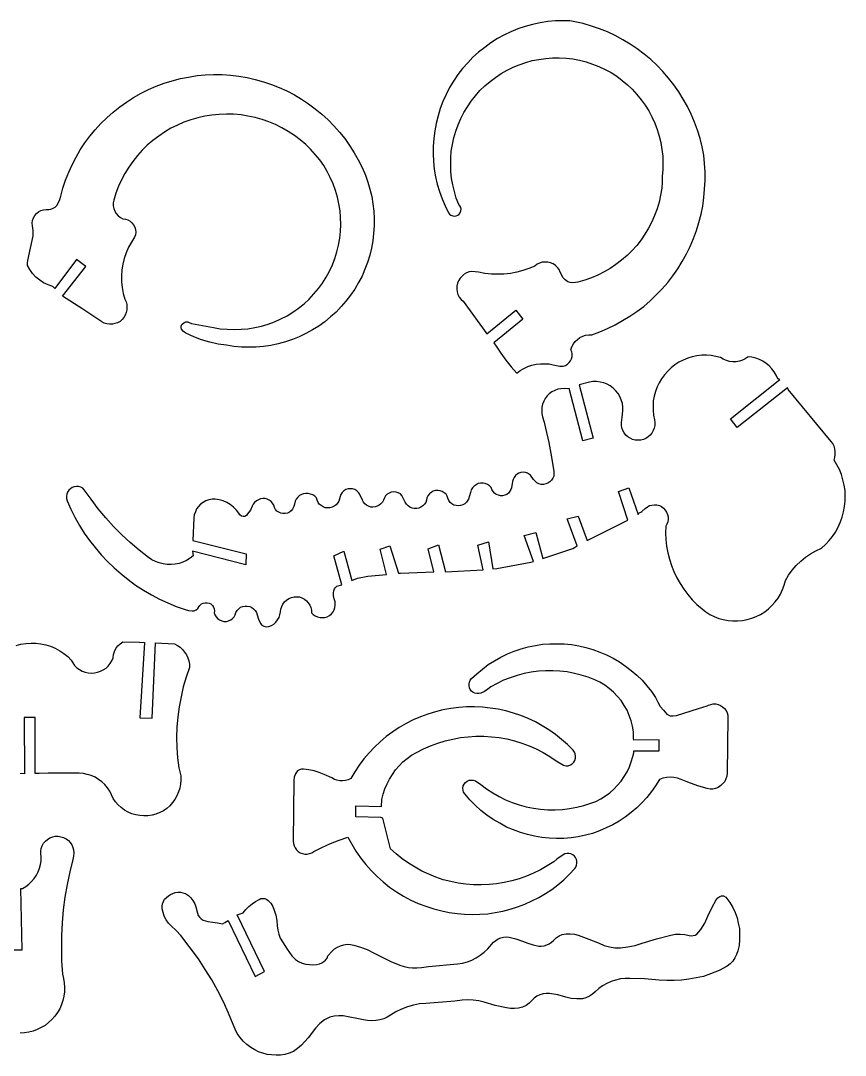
# Model space of a CAD drawing. Extents: x 0 to 500, y 0 to 298.
# Drawn here: x 267.5 to 500.4, y 0 to 292.3 of the extents above; entities that cross this region are included whole.
import ezdxf

# ---------------------------------------------------------------- set-up
doc = ezdxf.new("R2010")
doc.units = 0
doc.layers.get('0').update_dxf_attribs({"color": 1, "linetype": 'CONTINUOUS'})

msp = doc.modelspace()

# ---------------------------------------------------------------- linework, layer by layer
for points in [[(388.31, 237.99), (388.61, 237.62), (389.02, 237.32), (389.52, 237.15), (390.03, 237.05), (390.5, 237.15), (390.97, 237.32), (391.34, 237.66), (391.64, 238.06), (391.84, 238.56), (391.87, 239.07), (391.77, 239.54), (391.57, 240.01), (391.2, 240.41), (390.53, 242.16), (389.99, 244.01), (389.56, 245.89), (389.19, 247.77), (389.02, 249.72), (388.95, 251.63), (388.95, 253.55), (389.12, 255.46), (389.45, 257.37), (389.86, 259.22), (390.4, 261.07), (391.03, 262.88), (391.84, 264.63), (392.68, 266.38), (393.69, 267.96), (394.76, 269.57), (395.97, 271.11), (397.21, 272.56), (398.59, 273.87), (400.07, 275.11), (401.58, 276.29), (403.19, 277.36), (404.87, 278.3), (406.62, 279.14), (408.3, 279.88), (410.15, 280.49), (411.99, 281.02), (413.88, 281.39), (415.79, 281.66), (417.7, 281.8), (419.62, 281.8), (421.53, 281.73), (423.48, 281.49), (425.33, 281.16), (427.21, 280.65), (429.02, 280.05), (430.81, 279.38), (432.55, 278.54), (434.26, 277.63), (435.84, 276.62), (437.39, 275.45), (438.9, 274.2), (440.24, 272.93), (441.55, 271.48), (442.8, 269.97), (443.91, 268.46), (444.95, 266.81), (445.82, 265.1), (446.59, 263.35), (447.3, 261.54), (447.87, 259.73), (448.31, 257.88), (448.61, 255.96), (448.84, 254.05), (448.91, 252.13), (448.91, 250.22), (448.74, 248.3), (448.68, 246.69), (448.57, 244.95), (448.27, 243), (447.84, 241.05), (447.26, 239.13), (446.56, 237.29), (445.79, 235.44), (444.88, 233.69), (443.84, 232.01), (442.73, 230.37), (441.49, 228.79), (440.14, 227.31), (438.77, 225.93), (437.22, 224.62), (435.64, 223.45), (434, 222.31), (432.28, 221.33), (430.5, 220.42), (428.69, 219.65), (426.81, 219.01), (424.89, 218.44), (424.19, 218.31), (423.45, 218.24), (422.71, 218.34), (422, 218.54), (421.3, 219.11), (420.63, 219.79), (420.22, 220.59), (419.92, 221.3), (419.59, 222), (419.15, 222.61), (418.54, 223.15), (417.87, 223.62), (417.17, 223.92), (416.39, 224.09), (415.62, 224.12), (414.78, 224.05), (414.04, 223.85), (413.37, 223.48), (412.7, 222.98), (411.05, 222.27), (409.34, 221.7), (407.59, 221.26), (405.81, 220.93), (404, 220.73), (402.22, 220.66), (400.44, 220.69), (398.59, 220.93), (396.81, 221.3), (395.9, 221.4), (394.96, 221.43), (394.19, 221.33), (393.45, 221.1), (392.75, 220.66), (392.14, 220.16), (391.6, 219.58), (391.13, 218.85), (390.87, 218.11), (390.7, 217.33), (390.66, 216.49), (390.76, 215.72), (391, 214.95), (391.37, 214.21), (391.91, 213.57), (392.48, 213.03), (399.2, 203.8), (407.39, 210.48), (409.37, 208), (401.14, 201.31), (401.78, 200.4), (403.09, 198.39), (404.54, 196.41), (406.01, 194.53), (407.63, 192.71), (408.6, 193.45), (409.64, 194.09), (410.75, 194.59), (411.89, 194.96), (413.1, 195.26), (414.31, 195.4), (415.52, 195.4), (416.73, 195.33), (417.94, 195.1), (419.79, 194.73), (420.69, 194.73), (421.37, 194.93), (421.94, 195.23), (422.41, 195.7), (422.81, 196.21), (423.11, 196.81), (423.25, 197.45), (423.28, 198.15), (423.15, 198.79), (422.88, 199.36), (423.15, 200.2), (423.62, 200.98), (424.12, 201.65), (424.73, 202.25), (425.43, 202.76), (426.27, 203.16), (427.04, 203.43), (427.95, 203.6), (428.82, 203.6), (431.07, 204.44), (433.26, 205.38), (435.44, 206.42), (437.52, 207.56), (439.57, 208.84), (441.55, 210.18), (443.47, 211.59), (445.28, 213.2), (447.03, 214.81), (448.68, 216.53), (450.25, 218.38), (451.73, 220.26), (453.08, 222.24), (454.35, 224.29), (455.53, 226.4), (456.57, 228.55), (457.54, 230.74), (458.35, 232.99), (459.06, 235.27), (459.69, 237.62), (460.16, 239.94), (460.47, 242.33), (460.7, 244.74), (460.84, 247.16), (460.84, 249.55), (460.7, 251.93), (460.43, 254.32), (460, 256.67), (459.39, 259.02), (458.69, 261.34), (457.85, 263.62), (456.91, 265.87), (455.83, 268.06), (454.65, 270.17), (453.41, 272.19), (452, 274.2), (450.49, 276.08), (448.91, 277.93), (447.26, 279.68), (445.48, 281.36), (443.6, 282.87), (441.65, 284.35), (439.64, 285.69), (437.59, 286.93), (435.44, 288.08), (433.26, 289.12), (431.01, 290.03), (428.72, 290.8), (426.4, 291.5), (424.02, 292.01), (422.61, 292.24), (420.73, 292.31), (418.54, 292.24), (416.39, 292.07), (414.24, 291.74), (412.09, 291.27), (410.01, 290.7), (407.96, 289.99), (405.98, 289.19), (404, 288.24), (402.15, 287.24), (400.3, 286.06), (398.56, 284.78), (396.84, 283.44), (395.23, 281.96), (393.75, 280.42), (392.31, 278.81), (390.97, 277.06), (389.76, 275.24), (388.65, 273.43), (387.67, 271.48), (386.77, 269.5), (385.99, 267.49), (385.36, 265.4), (384.82, 263.29), (384.42, 261.17), (384.15, 258.99), (384.01, 256.84), (384.01, 254.65), (384.08, 252.5), (384.32, 250.35), (384.65, 248.2), (385.15, 246.09), (385.76, 244.01), (386.5, 241.96), (387.37, 239.97), (388.31, 237.99)], [(291.03, 206.89), (290.36, 207.26), (284.68, 210.95), (279.31, 214.45), (285.89, 222.84), (283.24, 224.82), (277.09, 216.6), (276.52, 217.2), (275.21, 217.64), (273.93, 218.24), (272.83, 219.01), (271.75, 219.89), (270.81, 220.86), (270, 222), (269.4, 223.11), (269.33, 223.85), (269.43, 224.59), (270.95, 231.54), (270.95, 233.05), (270.78, 234.36), (270.74, 235.1), (270.81, 235.84), (271.05, 236.58), (271.42, 237.25), (271.89, 237.82), (272.52, 238.33), (273.16, 238.66), (273.87, 238.9), (274.64, 238.97), (275.38, 239), (275.98, 239.1), (276.62, 239.34), (277.16, 239.67), (277.63, 240.11), (278.1, 240.95), (278.5, 241.79), (278.77, 242.73), (279.38, 245.01), (280.12, 247.26), (281.02, 249.48), (282, 251.63), (283.11, 253.75), (284.28, 255.8), (285.62, 257.78), (287, 259.69), (288.48, 261.51), (290.09, 263.25), (291.81, 264.9), (293.62, 266.51), (295.47, 267.96), (297.38, 269.33), (299.36, 270.64), (301.45, 271.79), (303.56, 272.86), (305.75, 273.8), (307.96, 274.64), (310.25, 275.35), (312.56, 275.95), (314.88, 276.39), (317.27, 276.79), (319.59, 276.99), (321.97, 277.09), (324.36, 277.06), (326.71, 276.92), (329.09, 276.62), (331.41, 276.22), (333.73, 275.72), (336.04, 275.08), (338.3, 274.3), (340.51, 273.46), (342.66, 272.46), (344.78, 271.35), (346.83, 270.17), (348.81, 268.83), (350.69, 267.42), (352.5, 265.94), (354.28, 264.33), (355.93, 262.61), (357.54, 260.83), (358.99, 258.99), (360.36, 257.04), (361.64, 255.02), (362.82, 252.97), (363.89, 250.82), (364.83, 248.64), (365.54, 246.69), (366.14, 244.68), (366.65, 242.66), (366.98, 240.58), (367.22, 238.5), (367.32, 236.41), (367.32, 234.33), (367.18, 232.21), (366.95, 230.13), (366.58, 228.08), (366.08, 226.03), (365.44, 224.02), (364.73, 222.1), (363.89, 220.16), (362.88, 218.31), (361.84, 216.46), (360.67, 214.78), (359.36, 213.1), (358.01, 211.52), (356.54, 209.98), (354.99, 208.6), (353.38, 207.26), (351.66, 206.05), (349.88, 204.94), (348.04, 203.9), (346.16, 203.02), (344.21, 202.25), (342.23, 201.55), (340.18, 201.01), (338.16, 200.57), (336.08, 200.27), (334, 200.07), (331.91, 200.07), (329.8, 200.1), (327.71, 200.3), (325.63, 200.61), (323.28, 200.94), (320.9, 201.48), (318.58, 202.18), (316.33, 203.02), (314.14, 204.03), (313.44, 204.47), (312.9, 205.11), (312.77, 205.58), (312.77, 206.05), (313, 206.52), (313.51, 206.95), (314.11, 207.26), (314.68, 207.26), (315.08, 207.06), (315.72, 206.72), (321.9, 205.61), (323.85, 205.27), (325.8, 205.11), (327.75, 205.04), (329.73, 205.11), (331.64, 205.27), (333.59, 205.58), (335.51, 206.01), (337.35, 206.58), (339.2, 207.26), (340.98, 208.06), (342.73, 208.97), (344.38, 209.98), (345.99, 211.12), (347.53, 212.36), (348.98, 213.67), (350.29, 215.12), (351.56, 216.6), (352.71, 218.17), (353.78, 219.85), (354.69, 221.57), (355.53, 223.31), (356.23, 225.09), (356.8, 227.01), (357.24, 228.89), (357.64, 230.84), (357.81, 232.79), (357.88, 234.73), (357.85, 236.68), (357.68, 238.63), (357.38, 240.58), (356.94, 242.49), (356.4, 244.34), (355.73, 246.19), (354.92, 248), (354.05, 249.72), (353.08, 251.4), (351.93, 252.97), (350.69, 254.52), (349.38, 256), (347.97, 257.34), (346.39, 258.65), (344.78, 259.89), (343.07, 261), (341.28, 262.04), (339.44, 262.95), (337.56, 263.76), (335.64, 264.43), (333.66, 264.97), (331.64, 265.37), (329.7, 265.71), (327.61, 265.91), (325.6, 265.91), (323.55, 265.81), (321.5, 265.6), (319.48, 265.3), (317.5, 264.87), (315.52, 264.29), (313.57, 263.62), (311.72, 262.82), (309.88, 261.91), (308.1, 260.83), (306.45, 259.73), (304.81, 258.48), (303.23, 257.14), (301.78, 255.69), (300.44, 254.18), (299.13, 252.57), (297.99, 250.89), (296.91, 249.18), (295.94, 247.36), (295.1, 245.52), (294.36, 243.6), (293.79, 241.62), (293.62, 240.85), (293.62, 240.04), (293.79, 239.27), (294.02, 238.5), (294.46, 237.79), (294.96, 237.19), (295.63, 236.72), (296.34, 236.31), (297.05, 236.25), (297.75, 236.01), (298.36, 235.67), (298.89, 235.17), (299.36, 234.63), (299.73, 234), (299.93, 233.29), (299.97, 232.55), (299.87, 231.85), (299.63, 231.14), (298.73, 229.76), (297.95, 228.28), (297.21, 226.74), (296.68, 225.13), (296.27, 223.51), (296.04, 221.9), (295.94, 220.22), (295.94, 218.54), (296.1, 216.9), (296.41, 215.22), (296.88, 213.61), (297.21, 212.9), (297.45, 212.16), (297.48, 211.35), (297.45, 210.62), (297.28, 209.84), (297.01, 209.1), (296.61, 208.47), (296.1, 207.86), (295.53, 207.36), (294.83, 206.99), (294.09, 206.72), (293.35, 206.58), (292.58, 206.58), (291.77, 206.69), (291.03, 206.89)], [(475.28, 123.95), (476.49, 124.56), (477.66, 125.33), (478.71, 126.13), (479.71, 127.04), (480.62, 128.08), (481.43, 129.19), (482.13, 130.33), (482.7, 131.61), (483.21, 132.85), (483.54, 134.16), (484.42, 135.64), (485.46, 137.05), (486.6, 138.4), (487.88, 139.6), (489.19, 140.75), (490.63, 141.65), (492.14, 142.56), (493.69, 143.27), (494.83, 144.34), (495.87, 145.45), (496.81, 146.56), (497.65, 147.8), (498.42, 149.18), (499.03, 150.56), (499.53, 152), (499.94, 153.51), (500.24, 155.02), (500.37, 156.53), (500.44, 158.08), (500.37, 159.59), (500.1, 161.1), (499.77, 162.58), (499.33, 164.06), (498.76, 165.47), (498.09, 166.85), (497.28, 168.16), (497.48, 168.93), (497.62, 169.7), (497.62, 170.54), (497.52, 171.31), (497.28, 172.12), (496.91, 172.83), (496.44, 173.46), (484.32, 188.08), (484.11, 188.58), (469.87, 177.33), (467.96, 179.85), (481.96, 190.97), (481.36, 191.1), (480.89, 192.14), (480.35, 193.08), (479.68, 193.99), (478.97, 194.79), (478.07, 195.5), (477.16, 196.14), (476.15, 196.61), (475.15, 196.98), (474.04, 197.21), (472.96, 197.35), (472.19, 196.81), (471.38, 196.41), (470.51, 196.14), (469.6, 195.97), (468.66, 195.94), (467.72, 196.04), (466.85, 196.27), (465.97, 196.64), (465.2, 197.15), (463.89, 197.48), (462.55, 197.72), (461.2, 197.82), (459.86, 197.82), (458.52, 197.65), (457.17, 197.35), (455.9, 196.94), (454.62, 196.44), (453.45, 195.8), (452.3, 195.06), (451.26, 194.22), (450.25, 193.28), (449.35, 192.28), (448.54, 191.17), (447.87, 190.02), (447.3, 188.82), (446.79, 187.54), (446.42, 186.23), (446.19, 184.92), (446.12, 183.54), (446.12, 182.16), (446.22, 180.85), (446.49, 179.51), (446.59, 178.74), (446.59, 177.97), (446.42, 177.23), (446.19, 176.52), (445.82, 175.82), (445.35, 175.21), (444.78, 174.74), (444.11, 174.3), (443.4, 174), (442.66, 173.8), (441.89, 173.77), (441.08, 173.77), (440.34, 174), (439.64, 174.34), (439, 174.74), (438.46, 175.24), (437.96, 175.85), (437.59, 176.55), (437.32, 177.26), (437.19, 178), (437.19, 178.81), (437.36, 180.32), (437.59, 182.1), (437.59, 183.14), (437.46, 184.18), (437.15, 185.15), (436.75, 186.09), (436.25, 187), (435.57, 187.77), (434.87, 188.48), (434.03, 189.12), (433.16, 189.62), (432.22, 189.96), (431.17, 190.19), (430.17, 190.33), (429.13, 190.33), (428.12, 190.19), (425.2, 189.42), (429.23, 174.37), (426.24, 173.56), (422.41, 188.41), (421.87, 188.31), (420.96, 188.38), (420.06, 188.34), (419.22, 188.18), (418.34, 187.87), (417.54, 187.47), (416.8, 186.9), (416.19, 186.3), (415.66, 185.59), (415.22, 184.85), (414.92, 183.98), (414.71, 183.1), (414.65, 182.2), (414.68, 181.32), (414.92, 180.42), (415.32, 178.91), (415.76, 177.16), (416.63, 173.09), (417.47, 169.03), (418.11, 164.93), (418.11, 164.29), (418.04, 163.66), (417.81, 163.02), (417.47, 162.48), (416.97, 162.01), (416.43, 161.67), (415.82, 161.44), (415.19, 161.27), (414.51, 161.3), (413.88, 161.47), (413.3, 161.77), (412.8, 162.18), (412.36, 162.68), (411.49, 163.92), (410.65, 164.46), (410.05, 164.66), (409.44, 164.73), (408.8, 164.7), (408.23, 164.5), (407.69, 164.19), (407.22, 163.79), (406.85, 163.29), (406.59, 162.71), (406.45, 162.14), (406.15, 160.36), (405.98, 159.86), (405.68, 159.36), (405.28, 158.85), (404.81, 158.48), (404.23, 158.21), (403.6, 158.11), (402.99, 158.11), (402.42, 158.21), (401.82, 158.45), (401.31, 158.78), (400.91, 159.29), (400.61, 159.83), (400.41, 160.4), (399.9, 160.87), (399.33, 161.27), (398.73, 161.54), (398.09, 161.67), (397.35, 161.67), (396.71, 161.51), (396.11, 161.2), (395.53, 160.8), (395.1, 160.3), (394.76, 159.73), (394.56, 159.05), (393.96, 157.11), (393.42, 156.27), (392.95, 155.83), (392.38, 155.53), (391.74, 155.29), (391.1, 155.22), (390.46, 155.29), (389.82, 155.46), (389.29, 155.8), (388.75, 156.23), (388.38, 156.74), (388.14, 157.37), (387.98, 157.98), (387.64, 158.52), (387.1, 158.95), (386.57, 159.32), (385.96, 159.52), (385.29, 159.59), (384.62, 159.59), (383.98, 159.39), (383.41, 159.02), (382.94, 158.62), (382.53, 158.08), (382.23, 157.51), (382.1, 156.84), (381.9, 156.23), (381.53, 155.69), (381.09, 155.22), (380.52, 154.85), (379.95, 154.59), (379.34, 154.45), (378.67, 154.45), (378.03, 154.59), (377.43, 154.85), (376.93, 155.26), (376.49, 155.73), (376.12, 156.3), (375.14, 158.18), (374.74, 158.62), (374.14, 158.92), (373.5, 159.12), (372.86, 159.22), (372.16, 159.09), (371.55, 158.85), (370.98, 158.52), (370.54, 158.05), (370.21, 157.47), (369.94, 156.84), (369.64, 156.27), (369.23, 155.8), (368.76, 155.39), (368.19, 155.12), (367.59, 154.96), (366.98, 154.85), (366.34, 154.89), (365.71, 155.12), (365.17, 155.39), (364.66, 155.8), (364.29, 156.3), (363.99, 156.84), (363.15, 158.65), (362.92, 159.05), (362.45, 159.52), (361.88, 159.83), (361.2, 160.06), (360.57, 160.09), (359.93, 160.06), (359.29, 159.83), (358.72, 159.52), (358.25, 159.02), (357.91, 158.48), (357.68, 157.88), (357.54, 157.24), (357.34, 156.6), (356.97, 156.03), (356.57, 155.56), (356.03, 155.16), (355.49, 154.85), (354.82, 154.69), (354.18, 154.65), (353.51, 154.72), (352.87, 154.96), (352.34, 155.29), (351.83, 155.73), (351.46, 156.23), (351.19, 156.84), (351.03, 157.51), (350.52, 157.95), (349.95, 158.31), (349.38, 158.58), (348.71, 158.72), (348.04, 158.75), (347.4, 158.68), (346.79, 158.45), (346.19, 158.15), (345.72, 157.68), (345.32, 157.17), (345.01, 156.57), (344.78, 155.76), (344.61, 155.02), (344.27, 154.28), (343.87, 153.81), (343.37, 153.44), (342.8, 153.18), (342.16, 153.04), (341.55, 153.04), (340.92, 153.14), (340.38, 153.41), (339.84, 153.78), (339.44, 154.25), (339.14, 154.79), (338.97, 155.43), (338.63, 155.96), (338.19, 156.43), (337.66, 156.8), (337.09, 157.11), (336.48, 157.27), (335.84, 157.27), (335.2, 157.21), (334.6, 156.97), (334.06, 156.67), (333.53, 156.23), (333.16, 155.76), (332.89, 155.19), (332.35, 153.98), (331.58, 152.94), (331.21, 152.54), (330.74, 152.27), (330.27, 152.2), (329.8, 152.37), (329.36, 152.67), (329.06, 153.18), (328.39, 154.05), (327.61, 154.85), (326.67, 155.59), (325.7, 156.2), (324.66, 156.64), (323.55, 156.94), (322.41, 157.11), (321.53, 157.11), (320.63, 156.94), (319.79, 156.67), (319.01, 156.23), (318.28, 155.73), (317.7, 155.09), (317.17, 154.35), (316.8, 153.54), (316.49, 152.67), (316.39, 151.83), (316.09, 145.42), (316.13, 145.42), (331.14, 141.72), (331.07, 138.56), (315.96, 142.39), (316.23, 141.08), (315.35, 140.41), (314.34, 139.77), (313.3, 139.3), (312.23, 138.97), (311.12, 138.73), (309.94, 138.66), (308.8, 138.66), (307.66, 138.83), (306.59, 139.1), (305.51, 139.5), (304.5, 140.01), (303.53, 140.68), (300.94, 142.73), (298.42, 144.88), (296, 147.03), (293.69, 149.41), (291.47, 151.87), (289.35, 154.42), (287.34, 157.11), (285.42, 159.79), (284.99, 160.2), (284.42, 160.5), (283.81, 160.67), (283.21, 160.7), (282.57, 160.63), (282, 160.43), (281.49, 160.09), (281.02, 159.69), (280.69, 159.12), (280.45, 158.55), (280.35, 157.95), (280.38, 157.34), (280.59, 156.7), (281.63, 154.32), (282.77, 152), (284.05, 149.72), (285.42, 147.5), (286.93, 145.48), (288.51, 143.43), (290.19, 141.42), (291.97, 139.54), (293.82, 137.72), (295.8, 136.01), (297.82, 134.4), (299.93, 132.85), (302.12, 131.44), (304.37, 130.13), (306.69, 128.89), (309.04, 127.85), (311.42, 126.84), (313.91, 126), (314.88, 125.7), (315.89, 125.53), (316.46, 125.6), (317.03, 125.83), (317.47, 126.2), (317.8, 126.67), (318.11, 127.11), (318.54, 127.51), (319.05, 127.75), (319.59, 127.88), (320.12, 127.88), (320.66, 127.78), (321.16, 127.51), (321.6, 127.11), (321.9, 126.64), (322.1, 126.17), (322.17, 125.6), (322.14, 125.03), (322.34, 124.42), (322.64, 123.85), (323.08, 123.38), (323.65, 123.01), (324.25, 122.71), (324.89, 122.57), (325.56, 122.57), (326.2, 122.71), (326.81, 123.04), (327.28, 123.45), (327.75, 123.92), (328.08, 124.49), (328.25, 125.09), (328.59, 125.7), (329.06, 126.17), (329.6, 126.57), (330.2, 126.81), (330.84, 126.94), (331.48, 126.94), (332.15, 126.81), (332.75, 126.54), (333.26, 126.17), (333.69, 125.66), (334.06, 125.06), (334.26, 124.45), (334.6, 123.21), (335.2, 122), (335.61, 121.53), (336.15, 121.2), (336.82, 121.06), (337.52, 121.16), (338.3, 121.43), (338.93, 121.83), (339.54, 122.37), (340.04, 123.01), (340.45, 123.72), (340.71, 124.45), (340.85, 125.26), (340.98, 126.03), (341.22, 126.77), (341.55, 127.48), (342.02, 128.08), (342.59, 128.59), (343.23, 129.02), (343.94, 129.33), (344.68, 129.53), (345.42, 129.53), (346.19, 129.49), (346.93, 129.22), (347.6, 128.89), (348.2, 128.42), (348.71, 127.88), (349.15, 127.21), (349.41, 126.54), (349.58, 125.8), (349.65, 125.03), (350.12, 124.52), (350.69, 124.12), (351.33, 123.85), (352.03, 123.68), (352.71, 123.65), (353.41, 123.72), (354.05, 123.92), (354.69, 124.25), (355.26, 124.69), (355.7, 125.26), (356, 125.83), (356.23, 126.5), (356.33, 127.18), (356.27, 128.08), (356.03, 128.96), (355.86, 129.8), (355.83, 130.67), (355.9, 131.21), (356.1, 131.78), (356.43, 132.18), (356.77, 132.55), (358.18, 132.89), (355.96, 141.12), (358.75, 142.43), (361, 134.16), (362.65, 134.8), (365.57, 135.41), (370.81, 135.84), (369, 142.96), (371.75, 143.9), (374.2, 136.18), (374.74, 136.18), (384.18, 136.58), (382.6, 143.1), (385.49, 144.24), (387.44, 136.61), (398.15, 137.15), (396.61, 144.17), (399.67, 145.05), (400.81, 137.49), (401.98, 137.52), (411.62, 139.3), (412.3, 139.54), (409.74, 146.83), (412.97, 147.73), (414.98, 140.38), (423.42, 143.23), (424.69, 143.9), (421.87, 151.53), (424.93, 152.37), (427.55, 145.42), (438.97, 151.19), (436.31, 159.26), (439.3, 160.3), (441.89, 152.77), (442.13, 153.21), (442.63, 153.41), (442.93, 153.61), (443.87, 154.45), (444.51, 154.96), (445.15, 155.29), (445.82, 155.46), (446.49, 155.53), (447.23, 155.49), (447.9, 155.32), (448.51, 155.02), (449.11, 154.55), (449.58, 154.05), (449.95, 153.48), (450.22, 152.84), (450.36, 152.13), (450.36, 151.43), (450.29, 150.76), (450.05, 150.05), (449.72, 149.48), (449.68, 147.57), (449.75, 145.75), (449.95, 143.87), (450.29, 141.99), (450.76, 140.21), (451.36, 138.43), (452.03, 136.65), (452.84, 134.9), (453.78, 133.26), (454.82, 131.71), (455.96, 130.17), (457.17, 128.72), (458.52, 127.38), (459.96, 126.1), (461, 125.29), (462.18, 124.56), (463.39, 123.95), (464.66, 123.45), (465.97, 123.11), (467.32, 122.81), (468.66, 122.71), (470.01, 122.71), (471.38, 122.81), (472.73, 123.11), (474, 123.48), (475.28, 123.95)], [(396.34, 107.79), (397.92, 109.14), (399.57, 110.38), (401.31, 111.49), (403.13, 112.53), (404.97, 113.4), (406.89, 114.18), (408.84, 114.88), (410.82, 115.42), (412.87, 115.82), (414.92, 116.12), (416.93, 116.29), (418.98, 116.29), (421.03, 116.22), (423.11, 116.02), (425.13, 115.69), (427.14, 115.25), (429.13, 114.68), (431.07, 113.94), (432.99, 113.13), (434.84, 112.19), (436.62, 111.15), (438.3, 109.98), (439.94, 108.73), (441.49, 107.39), (443, 105.95), (444.34, 104.4), (445.65, 102.79), (446.79, 101.08), (447.43, 99.8), (448.14, 98.56), (449.04, 97.48), (450.05, 96.41), (450.93, 95.94), (451.83, 95.87), (452.71, 96.04), (458.99, 97.95), (461.37, 98.76), (461.74, 98.93), (462.45, 99.16), (463.12, 99.26), (463.83, 99.26), (464.53, 99.13), (465.2, 98.86), (465.77, 98.49), (466.34, 98.02), (466.75, 97.45), (467.05, 96.78), (467.22, 96.1), (467.25, 95.4), (467.02, 79.71), (466.95, 78.91), (466.71, 78.1), (466.38, 77.39), (465.84, 76.76), (465.24, 76.22), (464.56, 75.71), (463.79, 75.41), (462.99, 75.21), (462.21, 75.21), (461.37, 75.34), (459.02, 76.02), (456.7, 76.86), (455.43, 77.36), (454.02, 77.9), (453.01, 78.27), (452, 78.47), (450.96, 78.54), (449.92, 78.47), (448.88, 78.27), (447.9, 77.93), (446.83, 76.18), (445.65, 74.5), (444.34, 72.86), (442.97, 71.31), (441.49, 69.9), (439.91, 68.56), (438.26, 67.28), (436.52, 66.17), (434.74, 65.1), (432.89, 64.23), (430.97, 63.45), (428.99, 62.71), (427.01, 62.18), (424.99, 61.77), (422.94, 61.47), (420.9, 61.3), (418.81, 61.27), (416.73, 61.34), (414.68, 61.54), (412.63, 61.87), (410.65, 62.34), (408.67, 62.92), (406.72, 63.66), (404.74, 64.49), (402.79, 65.54), (400.94, 66.64), (399.16, 67.85), (397.45, 69.2), (395.87, 70.64), (394.33, 72.22), (392.91, 73.83), (392.61, 74.34), (392.44, 74.91), (392.41, 75.48), (392.51, 76.12), (392.78, 76.62), (393.12, 77.09), (393.62, 77.46), (394.16, 77.7), (394.73, 77.76), (395.33, 77.7), (395.97, 77.53), (397.42, 76.52), (399.1, 75.28), (400.81, 74.14), (402.62, 73.13), (404.47, 72.22), (406.35, 71.41), (408.3, 70.74), (410.28, 70.24), (412.3, 69.84), (414.31, 69.53), (416.39, 69.37), (418.44, 69.37), (420.49, 69.47), (422.54, 69.73), (424.56, 70.1), (426.57, 70.61), (428.52, 71.21), (429.97, 71.75), (431.34, 72.49), (432.69, 73.3), (433.9, 74.2), (435.07, 75.21), (436.11, 76.32), (437.12, 77.46), (437.99, 78.77), (438.77, 80.05), (439.44, 81.46), (439.94, 82.9), (440.38, 84.38), (440.65, 85.46), (440.65, 86.03), (447.84, 86.03), (447.84, 89.12), (440.68, 89.08), (440.61, 89.49), (440.58, 91.4), (440.28, 92.95), (439.91, 94.49), (439.4, 96), (438.77, 97.48), (437.96, 98.86), (437.09, 100.2), (436.08, 101.41), (434.97, 102.59), (433.76, 103.63), (432.48, 104.57), (431.11, 105.38), (429.66, 106.08), (427.78, 106.82), (425.83, 107.42), (423.89, 107.89), (421.87, 108.3), (419.82, 108.53), (417.77, 108.63), (415.76, 108.63), (413.71, 108.5), (411.69, 108.23), (409.68, 107.83), (407.73, 107.29), (405.78, 106.69), (403.9, 105.95), (402.08, 105.04), (400.3, 104.07), (399.4, 103.46), (398.46, 102.82), (397.42, 102.35), (396.88, 102.22), (396.31, 102.22), (395.77, 102.32), (395.27, 102.55), (394.8, 102.89), (394.46, 103.33), (394.22, 103.86), (394.12, 104.37), (394.12, 104.94), (394.26, 105.44), (394.49, 105.98), (394.86, 106.42), (396.34, 107.79)], [(423.99, 52.77), (424.29, 53.17), (424.52, 53.71), (424.62, 54.25), (424.62, 54.85), (424.49, 55.36), (424.22, 55.86), (423.89, 56.3), (423.45, 56.63), (422.91, 56.9), (422.37, 57), (421.84, 57), (421.23, 56.94), (420.73, 56.67), (418.98, 55.43), (418.04, 54.65), (416.19, 53.51), (414.31, 52.4), (412.36, 51.46), (410.35, 50.62), (408.27, 49.85), (406.18, 49.28), (404.07, 48.81), (401.92, 48.47), (399.77, 48.24), (397.58, 48.14), (395.4, 48.17), (393.22, 48.37), (391.07, 48.67), (388.95, 49.08), (386.83, 49.61), (384.79, 50.32), (382.74, 51.16), (380.82, 52.03), (378.87, 53.11), (377.06, 54.25), (375.28, 55.53), (373.57, 56.9), (371.95, 58.35), (369.74, 66.98), (369.23, 67.15), (362.14, 67.38), (362.11, 70.51), (369.43, 70.27), (369.5, 72.29), (369.87, 73.77), (370.34, 75.24), (370.95, 76.69), (371.62, 78.03), (372.46, 79.38), (373.36, 80.65), (374.37, 81.79), (375.45, 82.9), (376.66, 83.88), (377.9, 84.78), (379.24, 85.56), (381.22, 86.56), (383.21, 87.47), (385.29, 88.21), (387.37, 88.81), (389.56, 89.35), (391.71, 89.76), (393.85, 89.99), (396.07, 90.12), (398.29, 90.12), (400.47, 90.02), (402.66, 89.76), (404.81, 89.39), (406.96, 88.81), (409.07, 88.21), (411.12, 87.47), (413.14, 86.56), (415.08, 85.56), (416.97, 84.45), (418.78, 83.24), (420.86, 81.96), (421.57, 81.79), (422.17, 81.83), (422.78, 82.03), (423.25, 82.33), (423.72, 82.8), (424.02, 83.31), (424.22, 83.91), (424.22, 84.48), (424.15, 85.15), (423.92, 85.69), (423.58, 86.19), (421.97, 87.77), (420.29, 89.25), (418.54, 90.63), (416.7, 91.94), (414.82, 93.08), (412.87, 94.19), (410.85, 95.13), (408.77, 95.97), (406.69, 96.68), (404.54, 97.28), (402.35, 97.78), (400.1, 98.12), (397.92, 98.35), (395.64, 98.46), (393.42, 98.46), (391.2, 98.29), (388.95, 98.02), (386.77, 97.62), (384.62, 97.08), (382.47, 96.41), (380.38, 95.67), (378.3, 94.76), (376.32, 93.75), (374.41, 92.61), (372.56, 91.4), (370.74, 90.06), (369.03, 88.61), (367.39, 87.1), (365.87, 85.49), (364.4, 83.78), (363.05, 82), (361.88, 80.11), (360.7, 78.23), (360, 77.86), (359.19, 77.63), (358.42, 77.53), (357.61, 77.53), (356.8, 77.7), (356.1, 77.93), (355.39, 78.37), (353.24, 79.31), (351.83, 79.88), (350.35, 80.35), (348.88, 80.65), (347.36, 80.85), (346.79, 80.85), (346.22, 80.69), (345.75, 80.42), (345.35, 79.98), (345.05, 79.51), (344.71, 78.6), (344.61, 77.66), (344.44, 60.5), (344.51, 59.83), (344.68, 59.19), (344.98, 58.58), (345.38, 58.05), (345.85, 57.58), (346.42, 57.24), (347.1, 57), (347.73, 56.84), (348.41, 56.8), (349.08, 56.97), (349.72, 57.21), (350.25, 57.54), (352.57, 58.75), (354.96, 59.86), (357.41, 60.83), (359.86, 61.67), (360.97, 59.66), (362.14, 57.68), (363.49, 55.76), (364.93, 53.91), (366.48, 52.17), (368.16, 50.55), (369.87, 48.98), (371.68, 47.53), (373.6, 46.22), (375.58, 44.98), (377.66, 43.87), (379.78, 42.93), (381.93, 42.09), (384.15, 41.35), (386.4, 40.78), (388.55, 40.34), (390.73, 40.04), (392.88, 39.87), (395.03, 39.74), (397.21, 39.84), (399.4, 40.01), (401.55, 40.31), (403.7, 40.75), (405.78, 41.25), (407.86, 41.96), (409.91, 42.73), (411.89, 43.6), (413.81, 44.61), (415.72, 45.68), (417.5, 46.89), (419.25, 48.2), (420.9, 49.61), (422.47, 51.16), (423.99, 52.77)], [(470.17, 37.32), (470.51, 35.81), (470.58, 34.2), (470.58, 32.62), (470.41, 31.04), (470.07, 29.56), (469.74, 28.49), (469.27, 27.54), (468.66, 26.64), (467.89, 25.87), (467.05, 25.19), (464.8, 23.92), (462.38, 22.98), (460.4, 22.3), (458.32, 21.87), (456.27, 21.5), (454.15, 21.23), (452.07, 21.13), (449.99, 21.13), (447.87, 21.23), (443.74, 21.6), (439.57, 21.73), (438.2, 21.73), (436.89, 21.57), (435.54, 21.26), (434.3, 20.86), (433.06, 20.26), (431.85, 19.62), (430.77, 18.84), (429.76, 17.94), (428.99, 17.23), (428.12, 16.69), (427.14, 16.26), (426.17, 15.99), (424.59, 15.96), (423.01, 16.09), (421.5, 16.46), (419.25, 17.06), (416.9, 17.47), (415.96, 17.47), (415.05, 17.37), (414.14, 17.1), (413.3, 16.69), (412.53, 16.12), (411.89, 15.49), (411.12, 14.75), (410.25, 14.11), (409.21, 13.64), (408.1, 13.3), (406.96, 13.2), (405.81, 13.23), (404.67, 13.37), (401.51, 14.11), (398.42, 15.02), (396.91, 15.38), (395.33, 15.62), (393.75, 15.65), (392.21, 15.55), (390.16, 15.25), (381.93, 14.68), (380.15, 14.51), (378.4, 14.18), (376.72, 13.71), (375.04, 13.07), (373.47, 12.29), (371.92, 11.35), (371.01, 10.78), (370.01, 10.35), (368.93, 10.04), (367.75, 9.81), (366.61, 9.77), (365.44, 9.84), (364.29, 10.04), (358.52, 11.12), (357.31, 11.15), (356.03, 11.09), (354.82, 10.82), (353.28, 10.04), (351.93, 8.97), (350.79, 7.69), (348.64, 4.97), (347.77, 3.86), (346.76, 2.82), (345.65, 1.91), (344.51, 1.04), (343.3, 0.6), (342.09, 0.27), (340.88, 0.07), (339.61, 0), (338.33, 0.1), (337.09, 0.27), (335.84, 0.57), (334.67, 1.01), (333.56, 1.58), (332.52, 2.25), (331.38, 3.06), (330.33, 4), (329.43, 5.01), (328.65, 6.18), (328.02, 7.36), (327.51, 8.67), (326.17, 11.89), (324.72, 15.12), (323.18, 18.24), (321.47, 21.33), (319.62, 24.25), (317.7, 27.21), (312.73, 33.89), (311.39, 35.3), (309.98, 36.58), (309.21, 37.35), (308.57, 38.29), (308.03, 39.27), (307.66, 40.31), (307.43, 41.38), (307.43, 42.12), (307.56, 42.79), (307.79, 43.47), (308.13, 44.11), (308.63, 44.61), (309.17, 45.08), (309.74, 45.42), (310.41, 45.75), (311.12, 45.99), (311.83, 46.09), (312.6, 46.05), (313.3, 45.92), (313.98, 45.68), (314.82, 45.15), (315.52, 44.47), (316.13, 43.7), (316.63, 42.83), (316.97, 41.96), (317.44, 40.17), (317.64, 39.54), (317.94, 39), (318.41, 38.53), (318.98, 38.19), (320.29, 37.79), (321.7, 37.59), (323.08, 37.42), (324.49, 37.12), (325.09, 37.52), (326.1, 38.13), (333.69, 22.27), (336.38, 23.65), (328.62, 39.67), (330.33, 40.28), (331.07, 41.18), (331.91, 42.06), (332.82, 42.83), (333.76, 43.47), (334.84, 44), (335.34, 44.27), (335.88, 44.34), (336.41, 44.27), (336.95, 44.04), (337.35, 43.74), (338.13, 42.96), (338.7, 42.06), (339.1, 41.05), (339.57, 39.57), (339.84, 38.13), (339.94, 36.58), (340.08, 35.37), (340.38, 34.2), (340.81, 33.05), (341.39, 32.05), (342.7, 30.03), (344.07, 28.12), (344.74, 27.41), (345.08, 27.07), (345.99, 26.47), (346.96, 26.07), (347.97, 25.76), (349.04, 25.63), (349.99, 25.6), (350.99, 25.66), (351.9, 25.87), (352.54, 26.1), (353.11, 26.47), (353.61, 26.91), (354.02, 27.48), (354.25, 28.08), (355.43, 29.46), (356.13, 30.1), (356.94, 30.6), (357.81, 30.97), (358.72, 31.24), (359.69, 31.37), (360.6, 31.34), (361.57, 31.14), (363.46, 30.57), (365.34, 29.86), (367.15, 28.96), (369.57, 27.71), (372.05, 26.5), (374.61, 25.46), (375.78, 25.09), (376.99, 24.82), (378.2, 24.72), (379.41, 24.72), (380.65, 24.82), (382.67, 25.13), (390.9, 25.87), (392.31, 26.07), (393.65, 26.4), (394.93, 26.91), (396.17, 27.54), (397.31, 28.28), (398.42, 29.16), (399.4, 30.1), (401.04, 31.98), (401.68, 32.48), (402.39, 32.89), (403.13, 33.22), (403.87, 33.36), (404.7, 33.46), (405.48, 33.36), (407.36, 32.92), (409.21, 32.28), (410.72, 31.71), (412.23, 31.21), (413.81, 30.87), (414.55, 30.87), (415.39, 30.97), (416.09, 31.17), (416.8, 31.54), (417.47, 31.95), (418.01, 32.48), (418.71, 33.19), (419.55, 33.76), (420.46, 34.13), (421.6, 34.33), (422.74, 34.36), (423.89, 34.26), (424.99, 33.96), (427.98, 32.85), (430.91, 31.64), (432.35, 31.04), (433.79, 30.64), (435.34, 30.4), (436.92, 30.33), (438.97, 30.64), (441.02, 31.04), (443.03, 31.64), (447.06, 32.89), (451.16, 33.96), (452.44, 34.2), (453.75, 34.23), (455.06, 34.13), (456.37, 33.86), (456.91, 33.79), (457.44, 33.83), (457.98, 33.99), (458.45, 34.26), (459.09, 34.87), (459.63, 35.57), (460.73, 37.35), (461.64, 39.34), (462.72, 41.69), (463.99, 43.9), (464.43, 44.47), (464.97, 44.91), (465.47, 45.05), (466.01, 45.01), (466.65, 44.64), (467.82, 43.13), (468.66, 41.75), (469.3, 40.34), (469.84, 38.83), (470.17, 37.32)]]:
    msp.add_lwpolyline(points, close=True)
for points in [[(266.18, 115.75), (267.52, 116.16), (268.93, 116.36), (270.37, 116.46), (271.75, 116.43), (273.16, 116.26), (274.57, 115.99), (275.88, 115.55), (277.23, 115.02), (278.47, 114.31), (279.65, 113.54), (280.75, 112.66), (281.73, 111.66), (282.16, 110.88), (282.7, 110.15), (283.34, 109.51), (284.05, 109), (284.85, 108.57), (285.66, 108.26), (286.53, 108.03), (287.4, 107.96), (288.28, 108.03), (289.19, 108.23), (290.03, 108.5), (290.8, 108.9), (291.57, 109.41), (292.21, 109.98), (292.75, 110.72), (293.22, 111.46), (293.59, 112.26), (293.69, 113.2), (293.96, 114.08), (294.36, 114.91), (294.86, 115.69), (295.53, 116.29), (296.31, 116.86), (301.04, 116.7), (302.45, 116.66), (301.08, 95.36), (304.57, 95.23), (305.58, 116.56), (310.89, 116.26), (311.72, 115.82), (312.5, 115.28), (313.2, 114.65), (313.77, 113.91), (313.77, 113.91), (314.28, 113.13), (314.71, 112.29), (314.98, 111.42), (315.15, 110.48), (315.18, 109.54), (314.21, 106.82), (313.4, 104.07), (312.77, 101.24), (312.23, 98.42), (311.83, 95.6), (311.59, 92.68), (311.52, 89.82), (311.59, 86.93), (311.79, 84.04), (312.13, 81.22), (312.43, 80.08), (312.67, 78.94), (312.67, 77.8), (312.6, 76.65), (312.4, 75.48), (312.06, 74.4), (311.59, 73.3), (311.05, 72.32), (310.38, 71.38), (309.58, 70.51), (308.74, 69.77), (307.76, 69.06), (306.72, 68.56), (305.64, 68.12), (304.57, 67.82), (303.39, 67.62), (302.25, 67.62), (301.08, 67.72), (299.97, 67.92), (298.83, 68.26), (297.78, 68.69), (296.78, 69.26), (295.84, 69.97), (294.96, 70.74), (294.22, 71.62), (293.59, 72.59), (293.15, 73.63), (292.61, 74.67), (291.97, 75.61), (291.23, 76.52), (290.36, 77.29), (289.45, 77.96), (288.45, 78.57), (287.4, 79.01), (286.26, 79.38), (285.19, 79.58), (284.01, 79.68), (275.24, 79.71), (272.66, 79.64), (271.52, 79.64), (271.55, 95.47), (268.46, 95.47), (268.53, 79.54), (267.35, 79.58)], [(264.76, 29.8), (267.85, 29.8), (267.45, 47.16), (267.92, 47.16), (268.86, 47.7), (269.74, 48.37), (270.54, 49.11), (271.25, 49.92), (271.89, 50.86), (272.39, 51.8), (272.79, 52.84), (273.06, 53.88), (273.2, 54.99), (273.2, 56.1), (273.1, 56.9), (273.1, 57.68), (273.26, 58.41), (273.53, 59.22), (273.9, 59.89), (274.44, 60.5), (275.01, 61), (275.72, 61.44), (276.49, 61.71), (277.23, 61.87), (278.03, 61.87), (278.84, 61.77), (279.54, 61.54), (279.54, 61.54), (280.28, 61.2), (280.96, 60.7), (281.46, 60.13), (281.9, 59.46), (282.23, 58.72), (282.4, 58.01), (282.47, 57.24), (282.37, 56.3), (282.23, 55.36), (281.32, 51.83), (280.59, 48.27), (279.95, 44.71), (279.48, 41.08), (279.14, 37.42), (278.94, 33.83), (278.94, 30.16), (279.01, 26.57), (279.24, 22.94), (279.58, 21.7), (279.78, 20.46), (279.85, 19.21), (279.81, 17.94), (279.65, 16.73), (279.38, 15.49), (278.97, 14.31), (278.47, 13.13), (277.83, 12.09), (277.09, 11.02), (276.29, 10.11), (275.35, 9.24), (274.34, 8.46), (273.26, 7.83), (272.15, 7.26), (270.95, 6.82), (269.74, 6.52), (268.49, 6.32), (267.28, 6.28)]]:
    msp.add_lwpolyline(points)

doc.saveas('drawing.dxf')
